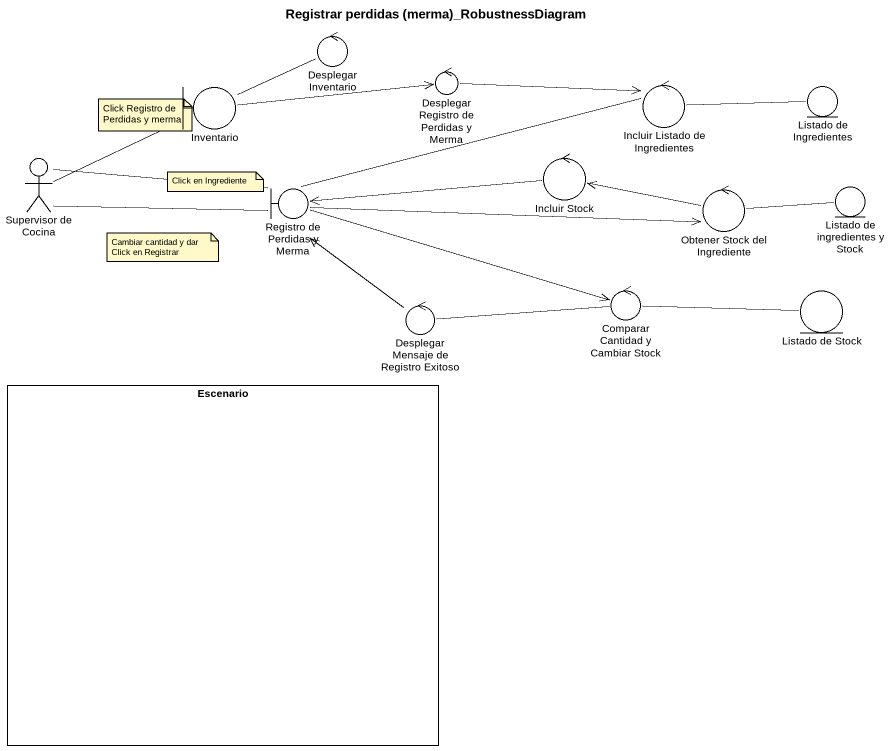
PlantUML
@startuml
title Registrar perdidas (merma)_RobustnessDiagram
control "Desplegar Inventario" as Desplegar_Inventario
control "Desplegar Registro de Perdidas y Merma" as Desplegar_Registro_de
boundary Inventario
control "Incluir Listado de Ingredientes" as Incluir_Listado_de
entity "Listado de Ingredientes" as Listado_de_Ingredientes
actor "Supervisor de Cocina" as Supervisor_de_Cocina
control "Incluir Stock" as Incluir_Stock
boundary "Registro de Perdidas y Merma" as Registro_de_Perdidas_y_Merma
control "Obtener Stock del Ingrediente" as Obtener_Stock_del
entity "Listado de ingredientes y Stock" as Listado_de_ingredientes_y
control "Comparar Cantidad y Cambiar Stock" as Comparar_Cantidad_y_Cambiar
entity "Listado de Stock" as Listado_de_Stock
control "Desplegar Mensaje de Registro Exitoso" as Desplegar_Mensaje_de
rectangle Escenario
Desplegar_Inventario -left- Inventario
Desplegar_Registro_de -right-> Incluir_Listado_de
Inventario -right-> Desplegar_Registro_de
Incluir_Listado_de -left- Registro_de_Perdidas_y_Merma
Listado_de_Ingredientes -left- Incluir_Listado_de
Supervisor_de_Cocina -right- Inventario
Supervisor_de_Cocina -right- Registro_de_Perdidas_y_Merma
Supervisor_de_Cocina -right- Registro_de_Perdidas_y_Merma
Incluir_Stock -left-> Registro_de_Perdidas_y_Merma
Registro_de_Perdidas_y_Merma -right-> Obtener_Stock_del
Registro_de_Perdidas_y_Merma -right-> Comparar_Cantidad_y_Cambiar
Obtener_Stock_del -left-> Incluir_Stock
Listado_de_ingredientes_y -left- Obtener_Stock_del
Comparar_Cantidad_y_Cambiar -right- Listado_de_Stock
Desplegar_Mensaje_de -up-> Registro_de_Perdidas_y_Merma
Desplegar_Mensaje_de -right- Comparar_Cantidad_y_Cambiar
note as N1
  Click Registro de Perdidas y merma
end note
note as N2
  Click en Ingrediente
end note
note as N3
  Cambiar cantidad y dar
  Click en Registrar
end note
@enduml
